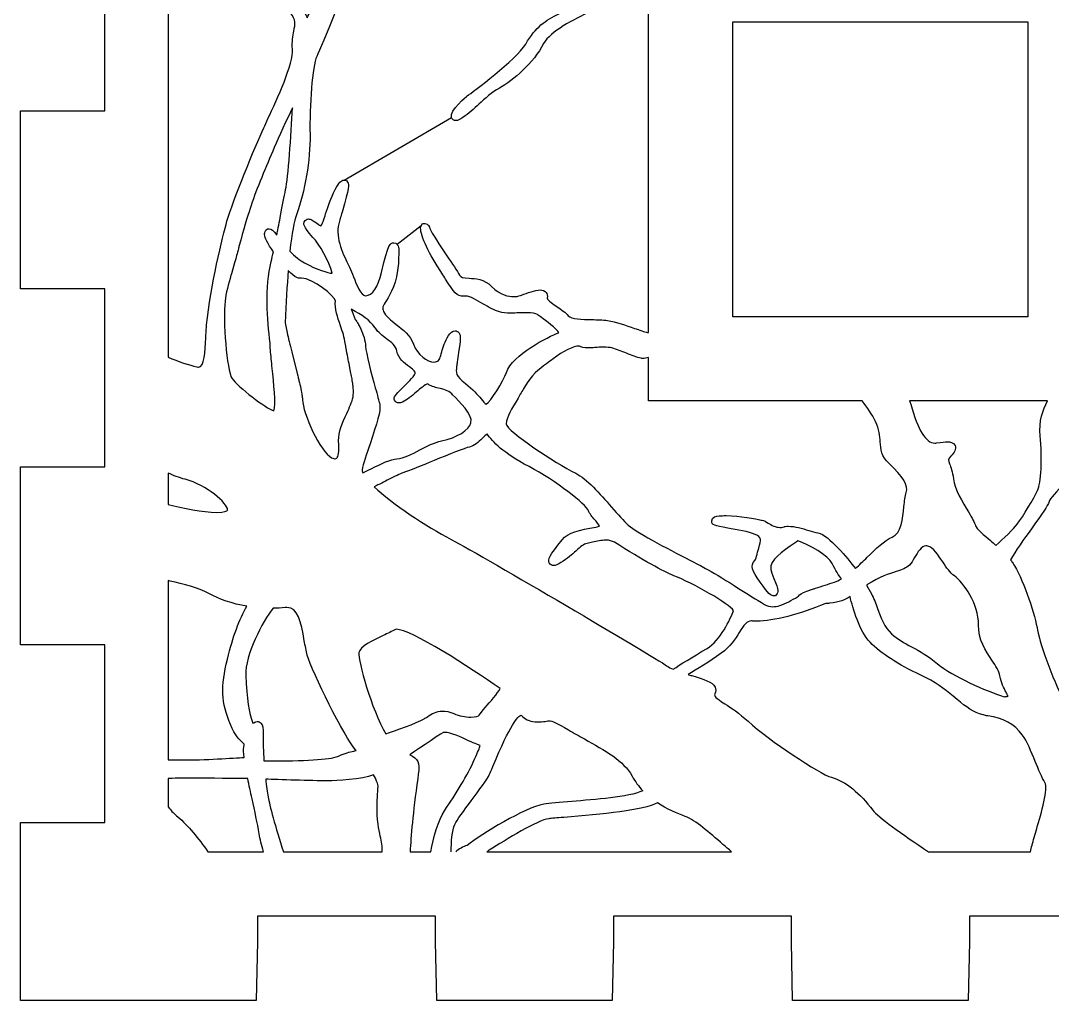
# Model space of a CAD drawing. Extents: x -11 to 868, y -1407 to -16.
# Drawn here: x 663.5 to 785.9, y -447.1 to -330.8 of the extents above; entities that cross this region are included whole.
import ezdxf

# ---------------------------------------------------------------- set-up
doc = ezdxf.new("R2010")
doc.units = 0
doc.layers.add('LAYER_1', color=7, linetype='CONTINUOUS')

msp = doc.modelspace()

# ---------------------------------------------------------------- linework, layer by layer
at = {"layer": 'LAYER_1'}
for points in [[(797.2, -437.09), (776.09, -437.09), (776.09, -440.09), (775.94, -447.09), (755.11, -447.09), (754.97, -440.09), (754.97, -437.09), (733.85, -437.09), (733.85, -440.09), (733.7, -447.09), (712.89, -447.09), (712.74, -440.09), (712.74, -437.09), (691.64, -437.09), (691.64, -440.09), (691.49, -447.09), (663.53, -447.09), (663.53, -425.98), (673.53, -425.98), (673.53, -404.88), (663.53, -404.88), (663.53, -383.77), (673.53, -383.77), (673.53, -362.65), (663.53, -362.65), (663.53, -341.53), (673.53, -341.53), (673.53, -320.42)], [(783.03, -365.95), (748.03, -365.95), (748.03, -330.95), (783.03, -330.95), (783.03, -365.95)], [(701.9, -349.75), (714.64, -342.29)], [(711.04, -355.16), (708.19, -357.37)]]:
    msp.add_lwpolyline(points, dxfattribs=at)
for points, knots in [([(684.64, -371.93), (684.58, -371.93), (684.51, -371.92), (684.44, -371.9), (683.57, -371.69), (682.25, -371.28), (681.02, -370.75), (681.02, -370.75), (681.03, -316.91), (681.03, -316.91), (682.95, -317.35), (686, -317.94), (686.95, -318.11), (687.18, -318.15), (687.47, -318.23), (687.81, -318.32), (688.63, -318.54), (689.77, -318.85), (690.96, -318.85), (691.53, -318.85), (692.06, -318.78), (692.56, -318.64), (693.29, -318.45), (694.18, -318.34), (695.07, -318.34), (696.72, -318.34), (697.58, -318.69), (697.74, -318.91), (698.26, -319.62), (699.4, -320.09), (700.01, -320.3), (700, -320.8), (699.99, -321.3), (699.99, -321.74), (700, -323.29), (699.64, -325.94), (697.88, -329.73), (697.78, -329.94), (697.64, -330.24), (697.52, -330.46), (697.52, -330.45), (697.52, -330.45), (697.51, -330.45), (697.21, -329.6), (696.09, -328.47), (695.57, -328.47), (695.35, -328.47), (695.17, -328.59), (695.08, -328.78), (694.93, -329.11), (695.12, -329.42), (695.57, -329.95), (696.2, -330.67), (696.11, -331.17), (695.94, -332.06), (695.84, -332.62), (695.71, -333.32), (695.78, -334.19), (695.93, -335.89), (693.94, -340.15), (692.87, -342.44), (692.68, -342.85), (692.51, -343.21), (692.37, -343.52), (691.39, -345.7), (688.65, -352.3), (688.01, -354.61), (687.52, -356.36), (686.03, -362.36), (685.59, -366.9), (685.59, -366.9), (685.59, -366.92), (685.59, -366.92), (685.58, -367.01), (685.57, -367.09), (685.57, -367.16), (685.57, -367.16), (685.57, -367.2), (685.57, -367.2), (685.54, -367.62), (685.51, -368.04), (685.49, -368.46), (685.42, -370.09), (685.33, -371.93), (684.64, -371.93)], [0, 0, 0, 0, 1, 1, 1, 2, 2, 2, 3, 3, 3, 4, 4, 4, 5, 5, 5, 6, 6, 6, 7, 7, 7, 8, 8, 8, 9, 9, 9, 10, 10, 10, 11, 11, 11, 12, 12, 12, 13, 13, 13, 14, 14, 14, 15, 15, 15, 16, 16, 16, 17, 17, 17, 18, 18, 18, 19, 19, 19, 20, 20, 20, 21, 21, 21, 22, 22, 22, 23, 23, 23, 24, 24, 24, 25, 25, 25, 26, 26, 26, 27, 27, 27, 28, 28, 28, 28]), ([(738.03, -326.5), (738.03, -326.5), (738.03, -367.84), (738.03, -367.84), (738.03, -367.84), (738, -367.84), (738, -367.84), (737.95, -367.84), (737.93, -367.84), (737.92, -367.83), (737.53, -367.75), (736.95, -367.54), (736.34, -367.33), (735.33, -366.97), (734.19, -366.56), (733.16, -366.41), (732.59, -366.32), (731.93, -366.31), (731.28, -366.29), (730.19, -366.26), (728.83, -366.23), (728.5, -365.83), (728.19, -365.46), (727.68, -365.11), (727.19, -364.78), (726.79, -364.5), (726.03, -363.98), (726.01, -363.76), (726.09, -363.43), (725.98, -363.21), (725.88, -363.08), (725.72, -362.88), (725.48, -362.78), (725.15, -362.78), (724.56, -362.78), (723.64, -363.12), (722.97, -363.38), (722.97, -363.38), (722.82, -363.43), (722.82, -363.43), (722.58, -363.52), (722.3, -363.57), (722, -363.57), (721.47, -363.57), (720.43, -363.41), (719.4, -362.36), (718.51, -361.47), (717.48, -361.42), (716.73, -361.38), (716.03, -361.34), (715.75, -361.3), (715.6, -361.03), (715.33, -360.53), (714.73, -359.65), (714.1, -358.72), (713.31, -357.55), (712.23, -355.95), (712.09, -355.48), (712.03, -355.31), (711.9, -354.89), (711.49, -354.89), (711.49, -354.89), (711.19, -354.89), (711.19, -354.89), (711.19, -354.89), (711.04, -355.16), (711.04, -355.16), (710.75, -355.68), (711.61, -357.81), (712.95, -359.9), (713.36, -360.54), (713.69, -361.06), (713.95, -361.48), (714.98, -363.13), (715.22, -363.52), (716.14, -363.52), (716.21, -363.52), (716.28, -363.52), (716.35, -363.51), (716.59, -363.51), (716.91, -363.63), (717.26, -363.8), (717.61, -363.98), (718, -364.2), (718.36, -364.41), (719.03, -364.8), (719.73, -365.21), (720.33, -365.38), (720.68, -365.48), (721.11, -365.52), (721.72, -365.52), (722.02, -365.52), (722.33, -365.51), (722.65, -365.5), (722.95, -365.49), (723.25, -365.48), (723.53, -365.48), (724.23, -365.48), (724.67, -365.55), (724.84, -365.69), (724.96, -365.78), (725.12, -365.9), (725.31, -366.04), (725.77, -366.38), (727.13, -367.38), (727.39, -367.86), (726.12, -368.28), (721.86, -370.49), (721.16, -372.58), (720.81, -373.61), (719.26, -376.03), (718.77, -376.34), (718.64, -376.28), (718.38, -375.96), (718.16, -375.7), (717.75, -375.22), (717.18, -374.55), (716.32, -373.89), (715.1, -372.95), (715.15, -372.59), (715.26, -371.86), (715.29, -371.69), (715.31, -371.5), (715.33, -371.31), (715.35, -371.03), (715.42, -370.63), (715.49, -370.2), (715.73, -368.71), (715.79, -368.16), (715.51, -367.84), (715.41, -367.71), (715.24, -367.63), (715.08, -367.63), (714.74, -367.63), (714.51, -367.9), (714.3, -368.2), (713.83, -368.88), (713.64, -369.58), (713.49, -370.13), (713.32, -370.79), (713.21, -371.14), (712.88, -371.28), (712.79, -371.32), (712.69, -371.33), (712.57, -371.33), (711.77, -371.33), (710.61, -370.48), (710.15, -369.22), (709.78, -368.17), (708.88, -367.48), (708.09, -366.87), (707.45, -366.37), (706.84, -365.9), (706.58, -365.32), (706.38, -364.91), (706.5, -364.69), (706.92, -364.02), (707.42, -363.21), (708.18, -362), (708.34, -359.62), (708.47, -357.82), (708.37, -357.57), (708.19, -357.37), (708.19, -357.37), (708.04, -357.21), (708.04, -357.21), (708.04, -357.21), (707.79, -357.19), (707.79, -357.19), (707.39, -357.19), (707.13, -357.19), (706.33, -360.69), (705.93, -362.43), (705.25, -363.46), (704.5, -363.46), (704.5, -363.46), (704.45, -363.46), (704.45, -363.46), (703.86, -363.43), (703.38, -362.16), (703.03, -361.23), (702.87, -360.8), (702.72, -360.4), (702.56, -360.07), (702.56, -360.07), (702.48, -359.91), (702.48, -359.91), (701.89, -358.77), (700.81, -356.65), (701.28, -354.92), (701.38, -354.53), (701.52, -354.04), (701.67, -353.54), (702.53, -350.59), (702.55, -350.28), (702.32, -349.97), (702.32, -349.97), (702.17, -349.77), (702.17, -349.77), (702.17, -349.77), (701.9, -349.75), (701.9, -349.75), (701.53, -349.75), (701.32, -350.03), (700.86, -350.87), (700.3, -351.89), (699.97, -352.92), (699.71, -353.74), (699.53, -354.31), (699.29, -355.07), (699.12, -355.18), (699.11, -355.17), (699.03, -355.15), (698.85, -355), (698.18, -354.46), (697.92, -354.35), (697.69, -354.35), (697.47, -354.35), (697.27, -354.48), (697.18, -354.68), (697.11, -354.84), (696.95, -355.23), (698.2, -356.53), (698.96, -357.32), (700.19, -359.38), (700.49, -360.8), (699.94, -360.76), (698.73, -360.37), (697.22, -359.57), (696.65, -359.26), (696.08, -358.81), (695.47, -358.18), (695.7, -356.06), (695.97, -354.57), (696.28, -353.75), (697.24, -351.22), (697.91, -347.27), (697.86, -344.37), (697.81, -340.88), (698.12, -336.2), (698.65, -335.05), (699.28, -333.7), (702.22, -326.64), (702.78, -324.95), (703.05, -324.15), (703.86, -322.46), (704.75, -320.63), (705.11, -320.48), (705.66, -320.4), (706.44, -320.4), (707.03, -320.4), (707.68, -320.45), (708.37, -320.49), (708.61, -320.5), (708.85, -320.52), (709.09, -320.53), (709.4, -320.55), (709.72, -320.56), (710.12, -320.56), (710.4, -320.56), (710.69, -320.55), (710.98, -320.54), (711.27, -320.54), (711.56, -320.54), (711.85, -320.54), (712.74, -320.54), (713.81, -320.57), (714.93, -320.84), (715.83, -321.06), (717.18, -321.17), (718.6, -321.29), (720.64, -321.47), (722.96, -321.67), (724.41, -322.2), (725.15, -322.46), (726.49, -322.83), (728.04, -323.26), (730.23, -323.87), (734.11, -324.96), (735.22, -325.59), (734.43, -326.02), (733.28, -326.69), (732.08, -327.38), (730.27, -328.43), (728.4, -329.52), (727.47, -329.96), (725.72, -330.79), (724.68, -331.54), (723.45, -333.59), (722.31, -335.48), (717.1, -339.32), (716.51, -339.75), (716.48, -339.76), (714.38, -341.47), (714.64, -342.29), (714.72, -342.52), (714.93, -342.67), (715.18, -342.67), (715.39, -342.67), (715.62, -342.56), (716.01, -342.3), (716.7, -341.84), (717.31, -341.27), (717.9, -340.73), (718.63, -340.04), (719.4, -339.33), (720.33, -338.82), (722, -337.9), (724.36, -335.86), (725.58, -333.53), (726.37, -332.06), (729.14, -330.7), (731.16, -329.71), (731.8, -329.39), (732.4, -329.09), (732.89, -328.82), (733.34, -328.57), (733.79, -328.3), (734.23, -328.04), (735.2, -327.45), (736.13, -326.89), (736.92, -326.62), (737.22, -326.52), (737.5, -326.47), (737.75, -326.47), (737.85, -326.47), (737.94, -326.48), (738.03, -326.5)], [0, 0, 0, 0, 1, 1, 1, 2, 2, 2, 3, 3, 3, 4, 4, 4, 5, 5, 5, 6, 6, 6, 7, 7, 7, 8, 8, 8, 9, 9, 9, 10, 10, 10, 11, 11, 11, 12, 12, 12, 13, 13, 13, 14, 14, 14, 15, 15, 15, 16, 16, 16, 17, 17, 17, 18, 18, 18, 19, 19, 19, 20, 20, 20, 21, 21, 21, 22, 22, 22, 23, 23, 23, 24, 24, 24, 25, 25, 25, 26, 26, 26, 27, 27, 27, 28, 28, 28, 29, 29, 29, 30, 30, 30, 31, 31, 31, 32, 32, 32, 33, 33, 33, 34, 34, 34, 35, 35, 35, 36, 36, 36, 37, 37, 37, 38, 38, 38, 39, 39, 39, 40, 40, 40, 41, 41, 41, 42, 42, 42, 43, 43, 43, 44, 44, 44, 45, 45, 45, 46, 46, 46, 47, 47, 47, 48, 48, 48, 49, 49, 49, 50, 50, 50, 51, 51, 51, 52, 52, 52, 53, 53, 53, 54, 54, 54, 55, 55, 55, 56, 56, 56, 57, 57, 57, 58, 58, 58, 59, 59, 59, 60, 60, 60, 61, 61, 61, 62, 62, 62, 63, 63, 63, 64, 64, 64, 65, 65, 65, 66, 66, 66, 67, 67, 67, 68, 68, 68, 69, 69, 69, 70, 70, 70, 71, 71, 71, 72, 72, 72, 73, 73, 73, 74, 74, 74, 75, 75, 75, 76, 76, 76, 77, 77, 77, 78, 78, 78, 79, 79, 79, 80, 80, 80, 81, 81, 81, 82, 82, 82, 83, 83, 83, 84, 84, 84, 85, 85, 85, 86, 86, 86, 87, 87, 87, 88, 88, 88, 89, 89, 89, 90, 90, 90, 91, 91, 91, 92, 92, 92, 93, 93, 93, 94, 94, 94, 95, 95, 95, 96, 96, 96, 97, 97, 97, 98, 98, 98, 99, 99, 99, 100, 100, 100, 101, 101, 101, 102, 102, 102, 103, 103, 103, 104, 104, 104, 105, 105, 105, 106, 106, 106, 107, 107, 107, 108, 108, 108, 109, 109, 109, 109]), ([(693.58, -377.12), (692.6, -376.83), (689.32, -374.31), (688.6, -373.26), (687.98, -372.33), (687.52, -366.38), (687.78, -364.1), (687.88, -363.21), (688.19, -362.05), (688.48, -361.03), (688.48, -361.03), (688.49, -360.98), (688.49, -360.98), (688.51, -360.95), (688.52, -360.91), (688.53, -360.86), (688.53, -360.86), (688.91, -359.55), (688.91, -359.55), (688.96, -359.39), (689, -359.23), (689.05, -359.08), (689.05, -359.08), (689.07, -358.98), (689.08, -358.96), (689.12, -358.82), (689.15, -358.7), (689.18, -358.58), (689.18, -358.58), (689.2, -358.54), (689.2, -358.54), (689.2, -358.54), (689.21, -358.51), (689.21, -358.51), (689.21, -358.51), (689.21, -358.5), (689.21, -358.5), (689.21, -358.5), (689.26, -358.3), (689.26, -358.3), (689.31, -358.12), (689.35, -357.95), (689.39, -357.78), (689.39, -357.78), (689.4, -357.74), (689.4, -357.74), (689.41, -357.7), (689.42, -357.65), (689.43, -357.61), (689.99, -355.58), (690.44, -354.07), (690.75, -353.1), (691.35, -351.21), (692.46, -348.6), (693.44, -346.29), (693.44, -346.29), (693.62, -345.87), (693.62, -345.87), (694.18, -344.56), (695.07, -342.64), (695.78, -341.16), (695.6, -344.32), (695.28, -349.53), (694.97, -350.87), (694.79, -351.7), (694.59, -352.73), (694.37, -353.93), (694.23, -354.66), (694.08, -355.47), (693.92, -356.28), (693.49, -355.72), (693.33, -355.53), (693.01, -355.53), (693.01, -355.53), (692.8, -355.53), (692.8, -355.53), (692.8, -355.53), (692.62, -355.69), (692.62, -355.69), (692.45, -355.88), (692.47, -356.12), (692.47, -356.2), (692.49, -356.58), (692.84, -357.27), (693.51, -358.25), (693.43, -358.63), (693.34, -359.02), (693.25, -359.4), (692.51, -362.44), (692.77, -366.34), (693.12, -369.08), (693.12, -369.08), (693.12, -369.09), (693.12, -369.09), (693.12, -369.22), (693.13, -369.35), (693.14, -369.48), (693.14, -369.61), (693.15, -369.75), (693.16, -369.89), (693.22, -370.57), (693.29, -371.3), (693.38, -372.08), (693.55, -373.73), (693.83, -376.44), (693.58, -377.12)], [0, 0, 0, 0, 1, 1, 1, 2, 2, 2, 3, 3, 3, 4, 4, 4, 5, 5, 5, 6, 6, 6, 7, 7, 7, 8, 8, 8, 9, 9, 9, 10, 10, 10, 11, 11, 11, 12, 12, 12, 13, 13, 13, 14, 14, 14, 15, 15, 15, 16, 16, 16, 17, 17, 17, 18, 18, 18, 19, 19, 19, 20, 20, 20, 21, 21, 21, 22, 22, 22, 23, 23, 23, 24, 24, 24, 25, 25, 25, 26, 26, 26, 27, 27, 27, 28, 28, 28, 29, 29, 29, 30, 30, 30, 31, 31, 31, 32, 32, 32, 33, 33, 33, 34, 34, 34, 35, 35, 35, 35]), ([(700.86, -382.81), (700.78, -382.81), (700.64, -382.79), (700.41, -382.68), (699.1, -382.07), (697.01, -377.36), (696.96, -375.81), (696.96, -375.76), (696.96, -375.68), (696.95, -375.6), (696.95, -375.56), (696.94, -375.49), (696.93, -375.4), (696.93, -375.4), (696.92, -375.33), (696.92, -375.33), (696.91, -375.25), (696.89, -375.17), (696.88, -375.09), (696.88, -375.09), (696.86, -374.95), (696.86, -374.95), (696.8, -374.66), (696.73, -374.34), (696.66, -373.99), (696.66, -373.99), (696.58, -373.66), (696.55, -373.56), (696.55, -373.56), (696.53, -373.47), (696.53, -373.45), (696.51, -373.37), (696.49, -373.29), (696.47, -373.21), (696.47, -373.21), (696.45, -373.12), (696.45, -373.12), (696.43, -373.03), (696.4, -372.93), (696.38, -372.83), (696.38, -372.83), (695.69, -370.1), (695.69, -370.1), (695.47, -369.26), (695.29, -368.5), (695.15, -367.83), (695.15, -367.83), (695.08, -367.47), (695.08, -367.47), (695.02, -367.19), (694.97, -366.92), (694.92, -366.66), (695.02, -364.31), (695.13, -362.23), (695.27, -360.46), (696.15, -361.39), (696.5, -361.39), (696.67, -361.39), (696.67, -361.39), (696.7, -361.39), (696.7, -361.39), (696.7, -361.39), (696.75, -361.39), (696.75, -361.39), (696.78, -361.39), (696.82, -361.38), (696.85, -361.38), (698.2, -361.38), (700.78, -363.51), (700.88, -364.08), (700.78, -365.02), (701.12, -365.99), (701.47, -367.02), (701.71, -367.71), (701.96, -368.43), (702.05, -369.12), (702.05, -369.12), (702.08, -369.27), (702.09, -369.31), (702.1, -369.42), (702.12, -369.56), (702.15, -369.7), (702.27, -370.43), (702.41, -371.11), (702.54, -371.77), (702.54, -371.77), (702.68, -372.46), (702.68, -372.46), (702.73, -372.7), (702.77, -372.94), (702.82, -373.17), (702.84, -373.28), (702.86, -373.38), (702.87, -373.48), (702.87, -373.48), (702.91, -373.75), (702.91, -373.75), (702.94, -373.89), (702.96, -374.04), (702.97, -374.18), (702.97, -374.18), (702.97, -374.23), (702.97, -374.23), (702.98, -374.28), (702.99, -374.33), (702.99, -374.38), (703.03, -374.83), (703.02, -375.18), (702.97, -375.47), (702.84, -376.05), (702.54, -376.72), (702.21, -377.44), (701.71, -378.53), (701.2, -379.66), (701.26, -380.65), (701.35, -382.08), (701.19, -382.58), (701.03, -382.74), (700.99, -382.78), (700.95, -382.81), (700.86, -382.81)], [0, 0, 0, 0, 1, 1, 1, 2, 2, 2, 3, 3, 3, 4, 4, 4, 5, 5, 5, 6, 6, 6, 7, 7, 7, 8, 8, 8, 9, 9, 9, 10, 10, 10, 11, 11, 11, 12, 12, 12, 13, 13, 13, 14, 14, 14, 15, 15, 15, 16, 16, 16, 17, 17, 17, 18, 18, 18, 19, 19, 19, 20, 20, 20, 21, 21, 21, 22, 22, 22, 23, 23, 23, 24, 24, 24, 25, 25, 25, 26, 26, 26, 27, 27, 27, 28, 28, 28, 29, 29, 29, 30, 30, 30, 31, 31, 31, 32, 32, 32, 33, 33, 33, 34, 34, 34, 35, 35, 35, 36, 36, 36, 37, 37, 37, 38, 38, 38, 39, 39, 39, 40, 40, 40, 40]), ([(704.12, -384.49), (704.04, -384.32), (704.02, -384.2), (704.03, -384.13), (704.15, -383.44), (704.55, -382.27), (704.98, -381.03), (705.8, -378.63), (706.29, -377.12), (706.13, -376.35), (706.04, -375.97), (705.84, -375.24), (705.61, -374.39), (705.16, -372.75), (704.49, -370.27), (704.46, -369.44), (704.45, -368.85), (704.15, -368), (703.88, -367.4), (703.84, -367.32), (703.8, -367.23), (703.76, -367.15), (703.72, -367.06), (703.68, -366.98), (703.63, -366.91), (703.61, -366.87), (703.59, -366.83), (703.57, -366.8), (703.53, -366.72), (703.48, -366.65), (703.44, -366.58), (703.41, -366.54), (703.39, -366.51), (703.36, -366.47), (703.32, -366.4), (703.27, -366.34), (703.22, -366.28), (703.06, -365.9), (702.86, -365.41), (702.75, -365.05), (704.09, -365.79), (704.92, -366.28), (705.59, -367.29), (705.95, -367.83), (706.45, -368.2), (706.93, -368.56), (707.53, -369.01), (708.05, -369.4), (708.17, -370.04), (708.32, -370.91), (709.06, -371.46), (709.65, -371.9), (710.2, -372.32), (710.43, -372.52), (710.35, -372.68), (710.14, -373.12), (709.33, -373.92), (708.79, -374.44), (707.99, -375.23), (707.74, -375.47), (707.9, -375.86), (707.99, -376.06), (708.18, -376.19), (708.4, -376.19), (708.52, -376.19), (708.65, -376.16), (708.83, -376.08), (709.35, -375.85), (709.92, -375.37), (710.47, -374.89), (710.88, -374.55), (711.55, -373.98), (711.82, -373.92), (712.17, -374.2), (712.62, -374.31), (713.1, -374.42), (713.65, -374.55), (714.23, -374.69), (714.67, -375.11), (714.67, -375.11), (714.78, -375.22), (714.78, -375.22), (715.57, -375.99), (717.22, -377.58), (716.96, -378.54), (716.72, -379.44), (715.35, -380.28), (713.46, -380.69), (712.61, -380.86), (711.73, -381.32), (710.89, -381.76), (709.95, -382.26), (708.97, -382.77), (708.16, -382.81), (707.44, -382.85), (706.36, -383.38), (705.1, -384.01), (704.78, -384.17), (704.44, -384.33), (704.12, -384.49)], [0, 0, 0, 0, 1, 1, 1, 2, 2, 2, 3, 3, 3, 4, 4, 4, 5, 5, 5, 6, 6, 6, 7, 7, 7, 8, 8, 8, 9, 9, 9, 10, 10, 10, 11, 11, 11, 12, 12, 12, 13, 13, 13, 14, 14, 14, 15, 15, 15, 16, 16, 16, 17, 17, 17, 18, 18, 18, 19, 19, 19, 20, 20, 20, 21, 21, 21, 22, 22, 22, 23, 23, 23, 24, 24, 24, 25, 25, 25, 26, 26, 26, 27, 27, 27, 28, 28, 28, 29, 29, 29, 30, 30, 30, 31, 31, 31, 32, 32, 32, 33, 33, 33, 33]), ([(768.6, -386.83), (768.45, -387.24), (768.4, -387.83), (768.33, -388.5), (768.19, -389.91), (768.02, -391.67), (766.94, -392.12), (765.99, -392.51), (765.01, -393.47), (763.96, -394.5), (763.51, -394.95), (763.04, -395.41), (762.56, -395.84), (761.65, -394.63), (759.45, -391.87), (758.11, -391.61), (757.8, -391.55), (757.42, -391.44), (757.03, -391.32), (756.26, -391.09), (755.4, -390.82), (754.61, -390.82), (754.48, -390.82), (754.35, -390.83), (754.23, -390.85), (754.23, -390.85), (754.17, -390.86), (754.17, -390.86), (754.17, -390.86), (754.12, -390.87), (754.12, -390.87), (754, -390.92), (753.89, -390.94), (753.78, -390.95), (753.72, -390.96), (753.66, -390.96), (753.61, -390.96), (753.1, -390.96), (752.62, -390.68), (752.23, -390.45), (751.96, -390.29), (751.72, -390.15), (751.48, -390.1), (751.48, -390.1), (751.37, -390.08), (751.37, -390.08), (750.76, -389.95), (748.88, -389.56), (747.23, -389.56), (746.93, -389.56), (746.65, -389.57), (746.39, -389.6), (746.07, -389.63), (745.54, -389.69), (745.52, -390.18), (745.5, -390.7), (745.84, -390.76), (747.43, -391.04), (748.5, -391.22), (749.95, -391.47), (750.68, -391.78), (751.46, -392.11), (751.4, -392.43), (751.1, -393.41), (751, -393.72), (750.9, -394.04), (750.85, -394.38), (750.81, -394.65), (750.73, -394.74), (750.62, -394.87), (750.08, -395.52), (750.29, -396.05), (751.26, -397.44), (752.29, -398.92), (752.51, -399.06), (752.82, -399.06), (752.82, -399.06), (753.09, -399.06), (753.09, -399.06), (753.09, -399.06), (753.27, -398.82), (753.27, -398.82), (753.46, -398.52), (753.43, -398.25), (752.64, -396.38), (752.13, -395.18), (753.28, -394.27), (754.83, -393.2), (755.15, -392.97), (755.47, -392.75), (755.73, -392.54), (757.04, -393.05), (759.35, -394.25), (759.83, -395.26), (760.2, -396.05), (760.61, -396.68), (760.9, -397.08), (760.61, -397.24), (760.34, -397.36), (760.07, -397.46), (759.72, -397.57), (759.35, -397.69), (758.98, -397.81), (758.59, -397.93), (758.21, -398.06), (757.85, -398.18), (757.85, -398.18), (757.77, -398.2), (757.77, -398.2), (757.71, -398.22), (757.65, -398.24), (757.59, -398.26), (757.42, -398.32), (757.28, -398.37), (757.15, -398.42), (757.15, -398.42), (757.11, -398.42), (757.11, -398.42), (757.11, -398.42), (757.03, -398.46), (757.03, -398.46), (756.95, -398.48), (756.88, -398.51), (756.81, -398.54), (756.22, -398.76), (755.95, -398.92), (755.82, -399.12), (755.82, -399.12), (755.7, -399.19), (755.7, -399.19), (755.03, -399.59), (754.3, -400.03), (753.59, -400.24), (753.32, -400.32), (753.05, -400.37), (752.79, -400.37), (752.42, -400.37), (752.09, -400.28), (751.77, -400.09), (750.82, -399.53), (749.75, -398.85), (748.71, -398.19), (747.33, -397.32), (746.02, -396.49), (745.1, -395.99), (744.74, -395.79), (744.14, -395.48), (743.41, -395.1), (740.92, -393.82), (736.76, -391.67), (735.62, -390.68), (735.09, -390.21), (734.38, -389.4), (733.63, -388.54), (732.25, -386.96), (730.68, -385.17), (729.39, -384.53), (726.96, -383.33), (721.29, -379.61), (721.12, -378.65), (721.22, -377.83), (721.77, -376.9), (722.54, -375.61), (722.77, -375.22), (723.02, -374.8), (723.29, -374.33), (724.16, -372.81), (724.98, -372.22), (725.92, -371.53), (726.19, -371.34), (726.45, -371.15), (726.72, -370.93), (727.8, -370.07), (729.22, -369.43), (729.76, -369.43), (729.79, -369.43), (729.81, -369.43), (729.82, -369.44), (730.04, -369.58), (730.34, -369.65), (730.81, -369.65), (731.07, -369.65), (731.36, -369.63), (731.66, -369.61), (732, -369.59), (732.35, -369.57), (732.69, -369.57), (733.1, -369.57), (733.42, -369.6), (733.67, -369.66), (734.26, -369.82), (734.84, -370.06), (735.41, -370.29), (736.03, -370.54), (736.61, -370.78), (737.15, -370.88), (737.21, -370.9), (737.27, -370.9), (737.35, -370.9), (737.53, -370.9), (737.75, -370.86), (738.03, -370.78), (738.03, -370.78), (738.03, -375.95), (738.03, -375.95), (738.03, -375.95), (763.38, -375.95), (763.38, -375.95), (763.98, -376.73), (764.56, -377.57), (764.95, -378.37), (765.42, -379.35), (765.47, -380.12), (765.51, -380.79), (765.57, -381.68), (765.63, -382.52), (766.57, -383.38), (768.21, -384.87), (768.89, -386.03), (768.6, -386.83)], [0, 0, 0, 0, 1, 1, 1, 2, 2, 2, 3, 3, 3, 4, 4, 4, 5, 5, 5, 6, 6, 6, 7, 7, 7, 8, 8, 8, 9, 9, 9, 10, 10, 10, 11, 11, 11, 12, 12, 12, 13, 13, 13, 14, 14, 14, 15, 15, 15, 16, 16, 16, 17, 17, 17, 18, 18, 18, 19, 19, 19, 20, 20, 20, 21, 21, 21, 22, 22, 22, 23, 23, 23, 24, 24, 24, 25, 25, 25, 26, 26, 26, 27, 27, 27, 28, 28, 28, 29, 29, 29, 30, 30, 30, 31, 31, 31, 32, 32, 32, 33, 33, 33, 34, 34, 34, 35, 35, 35, 36, 36, 36, 37, 37, 37, 38, 38, 38, 39, 39, 39, 40, 40, 40, 41, 41, 41, 42, 42, 42, 43, 43, 43, 44, 44, 44, 45, 45, 45, 46, 46, 46, 47, 47, 47, 48, 48, 48, 49, 49, 49, 50, 50, 50, 51, 51, 51, 52, 52, 52, 53, 53, 53, 54, 54, 54, 55, 55, 55, 56, 56, 56, 57, 57, 57, 58, 58, 58, 59, 59, 59, 60, 60, 60, 61, 61, 61, 62, 62, 62, 63, 63, 63, 64, 64, 64, 65, 65, 65, 66, 66, 66, 67, 67, 67, 68, 68, 68, 69, 69, 69, 70, 70, 70, 71, 71, 71, 72, 72, 72, 73, 73, 73, 73]), ([(791.1, -424.62), (791.37, -423.51), (791.13, -422.35), (790.76, -421.55), (790.76, -421.55), (790.59, -421.19), (790.59, -421.19), (790.09, -420.12), (789.04, -417.9), (789.25, -417.01), (789.39, -416.43), (789.22, -415.92), (789.07, -415.46), (788.86, -414.8), (788.76, -414.5), (789.37, -414.09), (789.74, -413.85), (790.16, -413.57), (790.06, -413.13), (789.98, -412.72), (789.58, -412.66), (789.23, -412.6), (788.72, -412.51), (787.95, -412.38), (787.46, -411.67), (786.32, -409.98), (784.48, -404.88), (784.19, -403.17), (783.89, -401.45), (782.6, -397.45), (781.45, -395.51), (781.45, -395.51), (781.45, -395.5), (781.45, -395.5), (781.45, -395.5), (781.37, -395.38), (781.37, -395.38), (781.26, -395.2), (781.17, -395.06), (781.07, -394.94), (781.05, -394.9), (781.02, -394.86), (780.98, -394.82), (781.52, -393.81), (782.58, -392.33), (783.53, -391.01), (784.71, -389.36), (785.39, -388.4), (785.54, -387.89), (785.73, -387.25), (788.54, -384.51), (792.08, -381.52), (792.49, -381.17), (792.7, -381.15), (792.75, -381.15), (792.78, -381.15), (792.8, -381.15), (792.83, -381.19), (793.01, -381.38), (793.16, -382.05), (793.03, -383.3), (792.99, -383.73), (792.92, -384.18), (792.85, -384.65), (792.58, -386.5), (792.3, -388.41), (793.38, -389.95), (794, -390.83), (793.87, -391), (793.47, -391.52), (793.25, -391.81), (792.98, -392.16), (792.81, -392.68), (792.72, -392.97), (792.63, -393.3), (792.82, -393.56), (792.93, -393.71), (793.09, -393.79), (793.27, -393.79), (793.64, -393.79), (793.95, -393.48), (794.82, -392.51), (795.06, -392.25), (795.28, -392), (795.45, -391.83), (796.25, -391.05), (795.98, -390.6), (795.48, -389.79), (795.3, -389.49), (795.08, -389.13), (794.81, -388.62), (794.08, -387.27), (794.85, -383.91), (795.35, -381.68), (795.5, -381.02), (795.63, -380.45), (795.71, -380.01), (796.03, -378.18), (797.89, -376.44), (799.52, -375.41), (800.28, -374.94), (800.98, -374.84), (801.44, -374.84), (801.6, -374.84), (801.76, -374.85), (801.91, -374.87), (803.7, -379.88), (805.71, -385.47), (805.86, -386.38), (806.08, -387.63), (806.24, -392.3), (806.35, -395.39), (806.4, -396.73), (806.43, -397.78), (806.46, -398.15), (806.49, -398.54), (806.76, -399.49), (807.27, -401.27), (808.08, -404.06), (809.29, -408.25), (809.56, -410.88), (808.9, -412.01), (808.7, -412.74), (808.52, -413.39), (808.41, -413.77), (808.31, -414.1), (808.14, -414.48), (807.95, -414.89), (807.46, -416.1), (807.04, -417.19), (807.03, -417.19), (807.01, -417.19), (807, -417.19), (806.35, -417.19), (805.01, -416.7), (804.52, -416.3), (804.52, -416.3), (804.44, -416.22), (804.44, -416.22), (804.21, -416.03), (803.87, -415.74), (803.69, -415.53), (804.25, -415.35), (804.29, -415.01), (804.26, -414.83), (804.23, -414.57), (804.03, -414.27), (803.31, -414.27), (803, -414.27), (802.19, -414.33), (801.23, -414.87), (800.9, -415.06), (800.6, -415.22), (800.3, -415.38), (799.21, -415.96), (798.26, -416.46), (797.45, -417.49), (796.61, -418.56), (795.59, -420.05), (794.16, -422.32), (793.32, -423.64), (792.04, -424.38), (791.1, -424.62)], [0, 0, 0, 0, 1, 1, 1, 2, 2, 2, 3, 3, 3, 4, 4, 4, 5, 5, 5, 6, 6, 6, 7, 7, 7, 8, 8, 8, 9, 9, 9, 10, 10, 10, 11, 11, 11, 12, 12, 12, 13, 13, 13, 14, 14, 14, 15, 15, 15, 16, 16, 16, 17, 17, 17, 18, 18, 18, 19, 19, 19, 20, 20, 20, 21, 21, 21, 22, 22, 22, 23, 23, 23, 24, 24, 24, 25, 25, 25, 26, 26, 26, 27, 27, 27, 28, 28, 28, 29, 29, 29, 30, 30, 30, 31, 31, 31, 32, 32, 32, 33, 33, 33, 34, 34, 34, 35, 35, 35, 36, 36, 36, 37, 37, 37, 38, 38, 38, 39, 39, 39, 40, 40, 40, 41, 41, 41, 42, 42, 42, 43, 43, 43, 44, 44, 44, 45, 45, 45, 46, 46, 46, 47, 47, 47, 48, 48, 48, 49, 49, 49, 50, 50, 50, 51, 51, 51, 52, 52, 52, 53, 53, 53, 54, 54, 54, 54]), ([(784.49, -380.07), (784.78, -382.79), (784.57, -385.74), (784.19, -386.56), (783.76, -387.47), (782.46, -389.66), (781.76, -390.56), (781.34, -391.1), (780.12, -392.33), (779.24, -393.09), (779.02, -392.9), (778.81, -392.71), (778.59, -392.53), (777.88, -391.91), (776.9, -391.08), (776.82, -390.76), (776.72, -390.38), (776.4, -389.85), (775.97, -389.12), (775.29, -387.98), (774.36, -386.43), (774.2, -385.19), (774.09, -384.33), (773.88, -383.79), (773.75, -383.43), (773.56, -382.92), (773.55, -382.91), (773.89, -382.51), (774.28, -382.05), (774.58, -381.64), (774.39, -381.22), (774.2, -380.81), (773.72, -380.81), (773.53, -380.81), (773.22, -380.81), (772.79, -380.86), (772.2, -380.93), (772.2, -380.93), (772.12, -380.94), (772.12, -380.94), (772.08, -380.95), (772.03, -380.95), (771.99, -380.95), (770.94, -380.95), (769.98, -379.4), (769.13, -376.34), (769.09, -376.21), (769.05, -376.08), (769, -375.95), (769, -375.95), (785.35, -375.95), (785.35, -375.95), (784.82, -377.02), (784.3, -378.34), (784.49, -380.07)], [0, 0, 0, 0, 1, 1, 1, 2, 2, 2, 3, 3, 3, 4, 4, 4, 5, 5, 5, 6, 6, 6, 7, 7, 7, 8, 8, 8, 9, 9, 9, 10, 10, 10, 11, 11, 11, 12, 12, 12, 13, 13, 13, 14, 14, 14, 15, 15, 15, 16, 16, 16, 17, 17, 17, 18, 18, 18, 18]), ([(740.96, -407.8), (740.67, -407.67), (740.43, -407.54), (740.23, -407.41), (738.28, -406.1), (718.78, -394.58), (714.6, -392.39), (711.66, -390.85), (707.63, -388.19), (705.47, -386.13), (706.07, -385.86), (706.68, -385.54), (707.24, -385.25), (707.91, -384.91), (708.54, -384.59), (708.89, -384.47), (709.62, -384.23), (711.06, -383.65), (712.58, -383.02), (714.31, -382.32), (716.27, -381.52), (716.77, -381.42), (717.33, -381.31), (717.84, -380.82), (718.29, -380.39), (718.47, -380.22), (718.73, -379.96), (718.89, -379.87), (719.53, -380.77), (720.73, -382.13), (723.85, -383.74), (727.07, -385.41), (730.59, -388.23), (730.9, -388.98), (731.04, -389.35), (731.35, -389.71), (731.64, -390.05), (731.83, -390.27), (732.13, -390.62), (732.2, -390.8), (732.14, -390.83), (732.02, -390.88), (731.79, -390.92), (729.77, -391.27), (728.5, -391.53), (727.76, -392.43), (726.25, -394.32), (726.06, -394.77), (726.25, -395.17), (726.35, -395.37), (726.55, -395.49), (726.78, -395.49), (727, -395.49), (727.24, -395.39), (727.63, -395.14), (728.39, -394.66), (728.95, -394.16), (729.41, -393.76), (729.94, -393.28), (730.33, -392.93), (730.75, -392.85), (730.94, -392.82), (731.14, -392.77), (731.36, -392.72), (731.87, -392.61), (732.44, -392.47), (732.97, -392.47), (733.38, -392.47), (733.71, -392.56), (733.98, -392.72), (737.42, -394.87), (739.78, -396.2), (741.03, -396.69), (743.2, -397.54), (747.69, -400.04), (748.1, -400.84), (747.76, -401.8), (746.5, -404.41), (744.97, -405.31), (743.16, -406.38), (741.78, -407.24), (740.96, -407.8)], [0, 0, 0, 0, 1, 1, 1, 2, 2, 2, 3, 3, 3, 4, 4, 4, 5, 5, 5, 6, 6, 6, 7, 7, 7, 8, 8, 8, 9, 9, 9, 10, 10, 10, 11, 11, 11, 12, 12, 12, 13, 13, 13, 14, 14, 14, 15, 15, 15, 16, 16, 16, 17, 17, 17, 18, 18, 18, 19, 19, 19, 20, 20, 20, 21, 21, 21, 22, 22, 22, 23, 23, 23, 24, 24, 24, 25, 25, 25, 26, 26, 26, 27, 27, 27, 27]), ([(686.75, -389.17), (685.16, -389.17), (682.76, -388.68), (681.02, -388.23), (681.02, -388.23), (681.02, -384.5), (681.02, -384.5), (681.64, -384.8), (682.31, -385.05), (683.05, -385.25), (685.59, -385.93), (688.08, -388.05), (688.08, -388.89), (688.08, -388.91), (688.08, -388.91), (688.06, -388.93), (688.02, -388.97), (687.77, -389.17), (686.75, -389.17)], [0, 0, 0, 0, 1, 1, 1, 2, 2, 2, 3, 3, 3, 4, 4, 4, 5, 5, 5, 6, 6, 6, 6]), ([(780.2, -411.06), (778.05, -410.34), (774.11, -408.68), (772.31, -407.14), (771.27, -406.25), (770.19, -405.66), (769.24, -405.14), (768.37, -404.66), (767.55, -404.21), (766.87, -403.6), (766, -402.81), (765.59, -401.68), (765.2, -400.59), (764.97, -399.96), (764.76, -399.37), (764.46, -398.83), (764.46, -398.83), (763.89, -397.8), (763.89, -397.8), (763.94, -397.77), (763.99, -397.74), (764.04, -397.7), (765.44, -396.84), (766.58, -396.46), (767.41, -396.19), (768.12, -395.96), (768.63, -395.79), (768.98, -395.44), (769.19, -395.22), (769.38, -394.91), (769.59, -394.54), (769.95, -393.92), (770.4, -393.15), (770.94, -393.15), (771.01, -393.15), (771.08, -393.16), (771.15, -393.18), (771.82, -393.36), (772.38, -394.22), (772.93, -395.05), (773.38, -395.72), (773.79, -396.35), (774.31, -396.72), (775.35, -397.45), (777.25, -400.08), (777.17, -402.52), (777.12, -404.28), (778.03, -405.63), (778.75, -406.71), (779.23, -407.41), (779.63, -408.02), (779.72, -408.59), (779.84, -409.36), (780.19, -410.04), (780.45, -410.53), (780.52, -410.68), (780.62, -410.86), (780.68, -411), (780.55, -411.01), (780.39, -411.03), (780.2, -411.06)], [0, 0, 0, 0, 1, 1, 1, 2, 2, 2, 3, 3, 3, 4, 4, 4, 5, 5, 5, 6, 6, 6, 7, 7, 7, 8, 8, 8, 9, 9, 9, 10, 10, 10, 11, 11, 11, 12, 12, 12, 13, 13, 13, 14, 14, 14, 15, 15, 15, 16, 16, 16, 17, 17, 17, 18, 18, 18, 19, 19, 19, 20, 20, 20, 20]), ([(682.46, -418.56), (681.95, -418.56), (681.47, -418.56), (681.02, -418.54), (681.02, -418.54), (681.02, -397.26), (681.02, -397.26), (681.1, -397.28), (681.18, -397.3), (681.26, -397.32), (682.83, -397.68), (684.61, -398.09), (685.87, -398.81), (687.06, -399.49), (688.63, -400.02), (690.36, -400.31), (689.49, -401.81), (688.7, -403.95), (688.06, -406.58), (687.24, -409.86), (687.33, -411.74), (688.41, -414.34), (689, -415.74), (689.54, -416.2), (689.86, -416.48), (690.08, -416.66), (690.08, -416.66), (690.01, -417.03), (689.96, -417.31), (689.97, -417.69), (690.04, -418.25), (688.78, -418.34), (685.46, -418.56), (682.46, -418.56)], [0, 0, 0, 0, 1, 1, 1, 2, 2, 2, 3, 3, 3, 4, 4, 4, 5, 5, 5, 6, 6, 6, 7, 7, 7, 8, 8, 8, 9, 9, 9, 10, 10, 10, 11, 11, 11, 11]), ([(784.08, -426.7), (783.87, -427.42), (783.67, -428.11), (783.52, -428.69), (783.46, -428.92), (783.4, -429.18), (783.34, -429.45), (783.34, -429.45), (771.26, -429.45), (771.26, -429.45), (768.07, -427.35), (765.2, -425.31), (764.62, -424.51), (763.16, -422.51), (761.38, -421.09), (759.72, -420.62), (758.34, -420.22), (752.3, -416.24), (749.84, -413.97), (748.79, -413), (747.8, -412.36), (747.08, -411.89), (745.95, -411.16), (745.78, -410.98), (745.9, -410.72), (746.02, -410.45), (746.02, -410.18), (745.91, -409.93), (745.61, -409.27), (744.59, -408.97), (743.17, -408.55), (743.02, -408.51), (742.86, -408.46), (742.71, -408.41), (743.78, -407.81), (745.2, -406.93), (746.64, -405.9), (747.71, -405.13), (748.31, -404.18), (748.79, -403.42), (749.36, -402.53), (749.67, -402.06), (750.26, -402.06), (750.31, -402.06), (750.34, -402.07), (750.39, -402.07), (750.54, -402.09), (750.7, -402.09), (750.88, -402.09), (752.8, -402.09), (756.04, -401.26), (758.96, -400.01), (758.99, -400.01), (759.15, -400), (759.15, -400), (759.17, -400), (759.2, -400), (759.22, -399.99), (759.33, -399.98), (759.42, -399.97), (759.51, -399.96), (760.71, -399.82), (761.32, -399.58), (761.94, -399.17), (762.26, -400.52), (763.04, -403.29), (764.31, -404.59), (765.64, -405.94), (767.61, -407.22), (770.34, -408.49), (772.05, -409.29), (773.11, -410.16), (774.15, -411), (774.15, -411), (774.64, -411.4), (774.64, -411.4), (775.71, -412.25), (776.55, -412.93), (777.74, -413.21), (777.74, -413.21), (777.78, -413.22), (777.78, -413.22), (777.91, -413.26), (778.08, -413.3), (778.28, -413.32), (780.08, -413.57), (781.42, -414.3), (782.37, -415.58), (782.91, -416.3), (783.44, -417.6), (783.9, -418.74), (784.3, -419.73), (784.68, -420.67), (785.05, -421.22), (785.5, -421.89), (784.61, -424.9), (784.08, -426.7)], [0, 0, 0, 0, 1, 1, 1, 2, 2, 2, 3, 3, 3, 4, 4, 4, 5, 5, 5, 6, 6, 6, 7, 7, 7, 8, 8, 8, 9, 9, 9, 10, 10, 10, 11, 11, 11, 12, 12, 12, 13, 13, 13, 14, 14, 14, 15, 15, 15, 16, 16, 16, 17, 17, 17, 18, 18, 18, 19, 19, 19, 20, 20, 20, 21, 21, 21, 22, 22, 22, 23, 23, 23, 24, 24, 24, 25, 25, 25, 26, 26, 26, 27, 27, 27, 28, 28, 28, 29, 29, 29, 30, 30, 30, 31, 31, 31, 32, 32, 32, 32]), ([(693.64, -418.68), (693.13, -418.68), (692.7, -418.68), (692.4, -418.67), (692.31, -417.53), (692.28, -416.48), (692.29, -415.61), (692.31, -414.75), (692.25, -414.4), (692.03, -414.18), (691.92, -414.07), (691.77, -414), (691.6, -414), (691.38, -414), (691.22, -414.11), (691.09, -414.21), (691.09, -414.2), (691.09, -414.19), (691.08, -414.19), (690.6, -413.02), (690.36, -411.36), (690.24, -408.48), (690.15, -406.14), (692.23, -402.12), (693.47, -400.56), (693.97, -400.55), (694.46, -400.52), (694.91, -400.46), (694.99, -400.45), (695.06, -400.45), (695.13, -400.45), (696.4, -400.45), (696.79, -402.16), (697.18, -404.4), (697.29, -405.03), (697.4, -405.62), (697.54, -406.11), (698.11, -408.15), (701.97, -415.91), (703.27, -417.36), (703.29, -417.39), (703.31, -417.42), (703.33, -417.44), (703.24, -417.46), (703.13, -417.49), (703.04, -417.51), (702.59, -417.61), (701.98, -417.74), (701.33, -418.07), (700.6, -418.45), (697.72, -418.68), (693.64, -418.68)], [0, 0, 0, 0, 1, 1, 1, 2, 2, 2, 3, 3, 3, 4, 4, 4, 5, 5, 5, 6, 6, 6, 7, 7, 7, 8, 8, 8, 9, 9, 9, 10, 10, 10, 11, 11, 11, 12, 12, 12, 13, 13, 13, 14, 14, 14, 15, 15, 15, 16, 16, 16, 17, 17, 17, 17]), ([(706.85, -415.47), (705.13, -412.53), (703.58, -406.81), (703.67, -405.82), (703.73, -405.11), (705.35, -404.35), (706.54, -403.79), (707.08, -403.54), (707.59, -403.3), (708, -403.06), (708, -403.06), (708, -403.06), (708, -403.06), (708, -403.06), (708.03, -403.05), (708.08, -403.05), (709.85, -403.05), (716.81, -407.57), (720.41, -410.08), (720.18, -410.58), (719.16, -411.76), (718.7, -412.29), (718.28, -412.78), (718.03, -413.06), (717.92, -413.24), (717.87, -413.31), (717.56, -413.47), (716.93, -413.47), (716.3, -413.47), (715.57, -413.32), (714.92, -413.06), (714.41, -412.85), (713.96, -412.75), (713.57, -412.75), (712.84, -412.75), (712.34, -413.07), (711.8, -413.42), (711.68, -413.5), (711.54, -413.59), (711.39, -413.68), (710.56, -414.17), (707.86, -415.13), (706.85, -415.47)], [0, 0, 0, 0, 1, 1, 1, 2, 2, 2, 3, 3, 3, 4, 4, 4, 5, 5, 5, 6, 6, 6, 7, 7, 7, 8, 8, 8, 9, 9, 9, 10, 10, 10, 11, 11, 11, 12, 12, 12, 13, 13, 13, 14, 14, 14, 14]), ([(714.62, -429.45), (714.6, -428.37), (714.73, -426.87), (715.04, -426.2), (715.25, -425.74), (716.17, -424.51), (716.98, -423.42), (717.96, -422.11), (718.88, -420.86), (719.17, -420.25), (719.25, -420.07), (719.38, -419.76), (719.55, -419.35), (721.65, -414.26), (722.55, -413.32), (722.91, -413.24), (723.35, -413.72), (723.88, -413.97), (724.55, -414.02), (724.73, -414.04), (724.88, -414.04), (725.02, -414.04), (725.45, -414.04), (725.72, -413.99), (725.93, -413.95), (726.05, -413.92), (726.14, -413.91), (726.23, -413.91), (726.55, -413.91), (727.17, -414.2), (728.52, -414.99), (729.16, -415.37), (729.8, -415.72), (730.41, -416.07), (732.81, -417.4), (735.08, -418.65), (736.08, -420.48), (736.43, -421.12), (736.84, -421.69), (737.34, -422.22), (735.61, -422.98), (731.64, -423.28), (728.92, -423.47), (727.49, -423.58), (726.26, -423.67), (725.59, -423.8), (723.33, -424.25), (718.27, -427.29), (716.49, -428.71), (716.04, -428.85), (715.5, -429.12), (715.16, -429.45)], [0, 0, 0, 0, 1, 1, 1, 2, 2, 2, 3, 3, 3, 4, 4, 4, 5, 5, 5, 6, 6, 6, 7, 7, 7, 8, 8, 8, 9, 9, 9, 10, 10, 10, 11, 11, 11, 12, 12, 12, 13, 13, 13, 14, 14, 14, 15, 15, 15, 16, 16, 16, 17, 17, 17, 17]), ([(718.03, -416.85), (718.01, -417.06), (717.73, -417.68), (717.42, -418.39), (717.42, -418.39), (717.39, -418.46), (717.39, -418.46), (716.54, -420.4), (715.17, -422.55), (713.82, -424.59), (713.06, -425.72), (712.52, -427.81), (712.18, -429.45), (712.18, -429.45), (709.74, -429.45), (709.74, -429.45), (709.82, -427.65), (710.07, -424.91), (710.64, -420.74), (710.64, -420.74), (710.71, -420.27), (710.71, -420.27), (710.9, -418.79), (710.68, -418.45), (709.71, -417.94), (709.71, -417.94), (713.25, -415.55), (713.6, -415.32), (713.63, -415.3), (713.7, -415.28), (713.83, -415.28), (714.53, -415.28), (715.82, -415.87), (716.68, -416.27), (717.07, -416.44), (717.4, -416.6), (717.65, -416.69), (717.73, -416.72), (717.94, -416.79), (718.03, -416.85)], [0, 0, 0, 0, 1, 1, 1, 2, 2, 2, 3, 3, 3, 4, 4, 4, 5, 5, 5, 6, 6, 6, 7, 7, 7, 8, 8, 8, 9, 9, 9, 10, 10, 10, 11, 11, 11, 12, 12, 12, 13, 13, 13, 13]), ([(692.35, -429.45), (692.35, -429.45), (685.75, -429.45), (685.75, -429.45), (684.63, -427.89), (683.41, -426.31), (682.17, -425.31), (681.82, -425.03), (681.45, -424.65), (681.03, -424.13), (681.03, -424.13), (681.02, -424.12), (681.02, -424.12), (681.02, -424.12), (681.02, -420.75), (681.02, -420.75), (681.02, -420.75), (681.16, -420.75), (681.16, -420.75), (682.1, -420.73), (683.05, -420.72), (683.74, -420.72), (683.74, -420.72), (684.06, -420.72), (684.06, -420.72), (685.8, -420.72), (689.29, -420.76), (690.47, -420.77), (690.63, -421.53), (690.81, -422.36), (690.99, -423.17), (691.3, -424.61), (691.63, -426.1), (691.83, -427.31), (691.94, -427.94), (692.12, -428.67), (692.35, -429.45)], [0, 0, 0, 0, 1, 1, 1, 2, 2, 2, 3, 3, 3, 4, 4, 4, 5, 5, 5, 6, 6, 6, 7, 7, 7, 8, 8, 8, 9, 9, 9, 10, 10, 10, 11, 11, 11, 12, 12, 12, 12]), ([(706.43, -429.45), (706.43, -429.45), (694.7, -429.45), (694.7, -429.45), (693.77, -426.55), (693.04, -423.82), (692.9, -422.99), (692.8, -422.38), (692.69, -421.62), (692.6, -420.84), (694.07, -420.89), (697.98, -421.03), (700.01, -421.03), (700.87, -421.03), (704.06, -420.89), (705.39, -420.33), (705.73, -420.92), (705.88, -421.31), (705.91, -421.49), (705.95, -421.76), (705.92, -422.14), (705.88, -422.63), (705.82, -423.48), (705.73, -424.66), (705.94, -426.17), (706.01, -426.71), (706.11, -427.18), (706.19, -427.6), (706.34, -428.29), (706.45, -428.85), (706.43, -429.45)], [0, 0, 0, 0, 1, 1, 1, 2, 2, 2, 3, 3, 3, 4, 4, 4, 5, 5, 5, 6, 6, 6, 7, 7, 7, 8, 8, 8, 9, 9, 9, 10, 10, 10, 10]), ([(747.86, -429.45), (747.86, -429.45), (718.84, -429.45), (718.84, -429.45), (718.93, -429.39), (719.02, -429.34), (719.11, -429.28), (721.12, -428.02), (724.87, -425.68), (726.18, -425.53), (726.52, -425.49), (727.16, -425.44), (727.97, -425.37), (732.52, -425.01), (737.44, -424.54), (739.09, -423.66), (740.19, -424.37), (741.42, -424.89), (742.39, -425.26), (743.59, -425.72), (745.24, -427.17), (746.85, -428.58), (747.19, -428.87), (747.53, -429.16), (747.86, -429.45)], [0, 0, 0, 0, 1, 1, 1, 2, 2, 2, 3, 3, 3, 4, 4, 4, 5, 5, 5, 6, 6, 6, 7, 7, 7, 8, 8, 8, 8])]:
    msp.add_open_spline(points, degree=3, knots=knots, dxfattribs=at)

doc.saveas('drawing.dxf')
